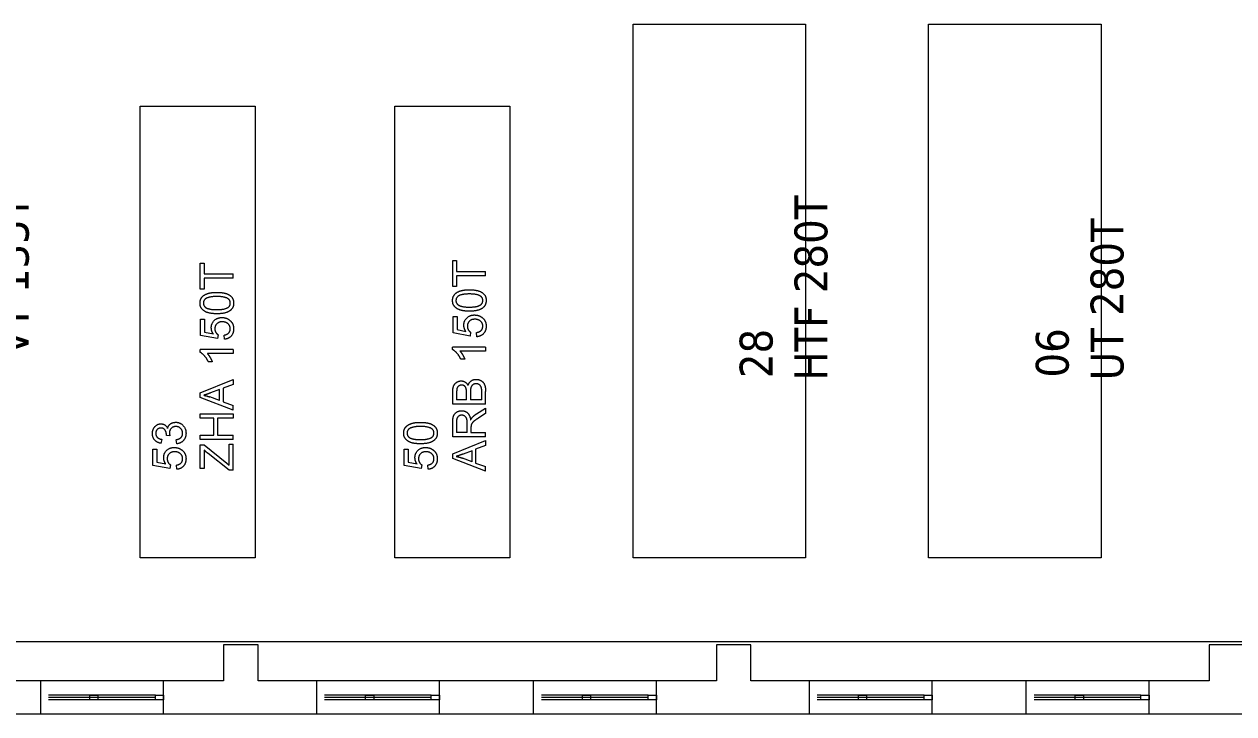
# Model space of a CAD drawing. Header units: millimetres. Extents: x 0 to 134522, y -47271 to 15049.
# Drawn here: x 90387 to 105116, y -45900 to -37500 of the extents above; entities that cross this region are included whole.
import ezdxf

# ---------------------------------------------------------------- set-up
doc = ezdxf.new("R2010")
doc.units = ezdxf.units.MM
doc.header["$MEASUREMENT"] = 0
doc.layers.add('Layer0000', color=7, linetype='Continuous', lineweight=20)

msp = doc.modelspace()

# ---------------------------------------------------------------- linework, layer by layer
at = {"layer": 'Layer0000', "color": 7, "linetype": 'Continuous', "lineweight": 5}
for p, q in [((97800, -44000), (97800, -37500)), ((97800, -37500), (99900, -37500)), ((99900, -37500), (99900, -44000)), ((101400, -44000), (101400, -37500)), ((101400, -37500), (103500, -37500)), ((103500, -37500), (103500, -44000)), ((91800, -44000), (91800, -38500)), ((91800, -38500), (93200, -38500)), ((93200, -38500), (93200, -44000)), ((94900, -44000), (94900, -38500)), ((94900, -38500), (96300, -38500)), ((96300, -38500), (96300, -44000)), ((93200, -44000), (91800, -44000)), ((96300, -44000), (94900, -44000)), ((99900, -44000), (97800, -44000)), ((103500, -44000), (101400, -44000))]:
    msp.add_line(p, q, dxfattribs=at)
at = {"layer": 'Layer0000', "color": 7, "linetype": 'Continuous', "lineweight": 20}
for p, q in [((92530, -40727), (92530, -40410)), ((92530, -40410), (92577, -40410)), ((92577, -40410), (92577, -40542)), ((95605, -40695), (95605, -40378)), ((95605, -40378), (95652, -40378)), ((95652, -40378), (95652, -40511)), ((92577, -40542), (92930, -40542)), ((92930, -40595), (92577, -40595)), ((92577, -40595), (92577, -40727)), ((92930, -40595), (92930, -40542)), ((95652, -40511), (96005, -40511)), ((96005, -40564), (95652, -40564)), ((95652, -40564), (95652, -40695)), ((96005, -40564), (96005, -40511)), ((92577, -40727), (92530, -40727)), ((95652, -40695), (95605, -40695)), ((92535, -41291), (92535, -41092)), ((92535, -41092), (92582, -41092)), ((92582, -41092), (92582, -41251)), ((95610, -41259), (95610, -41060)), ((95610, -41060), (95657, -41060)), ((95657, -41060), (95657, -41220)), ((95657, -41220), (95765, -41242)), ((92741, -41329), (92535, -41291)), ((92582, -41251), (92690, -41273)), ((92747, -41283), (92741, -41329)), ((92825, -41338), (92821, -41287)), ((95816, -41298), (95610, -41259)), ((95822, -41252), (95816, -41298)), ((95900, -41307), (95896, -41255)), ((92528, -41496), (92528, -41464)), ((92930, -41464), (92528, -41464)), ((92930, -41513), (92617, -41513)), ((92930, -41464), (92930, -41513)), ((95603, -41464), (95603, -41433)), ((96005, -41433), (95603, -41433)), ((96005, -41482), (95692, -41482)), ((96005, -41433), (96005, -41482)), ((92676, -41611), (92629, -41611)), ((95751, -41580), (95704, -41580)), ((92530, -41990), (92930, -41826)), ((92930, -41826), (92930, -41887)), ((92766, -41950), (92655, -41991)), ((92766, -42085), (92766, -41950)), ((92930, -41887), (92809, -41933)), ((92809, -41933), (92809, -42101)), ((95605, -42128), (95605, -41978)), ((95958, -42075), (95958, -41975)), ((96005, -42128), (96005, -41975)), ((92530, -42047), (92530, -41990)), ((92930, -42201), (92530, -42047)), ((92766, -42085), (92648, -42041)), ((92809, -42101), (92930, -42145)), ((95652, -41995), (95652, -42075)), ((95773, -42075), (95652, -42075)), ((95773, -42075), (95773, -41988)), ((95820, -41982), (95820, -42075)), ((95958, -42075), (95820, -42075)), ((92530, -42298), (92530, -42245)), ((92530, -42245), (92930, -42245)), ((92930, -42201), (92930, -42145)), ((92930, -42245), (92930, -42298)), ((96005, -42128), (95605, -42128)), ((95896, -42245), (96005, -42176)), ((96005, -42242), (95922, -42295)), ((96005, -42176), (96005, -42242)), ((92694, -42298), (92530, -42298)), ((92694, -42506), (92694, -42298)), ((92930, -42298), (92741, -42298)), ((92741, -42298), (92741, -42506)), ((95605, -42528), (95605, -42351)), ((95649, -42349), (95649, -42475)), ((95782, -42475), (95782, -42361)), ((95827, -42414), (95827, -42475)), ((92061, -42557), (92052, -42606)), ((92161, -42514), (92118, -42508)), ((92244, -42611), (92238, -42561)), ((92530, -42559), (92530, -42506)), ((92530, -42506), (92694, -42506)), ((92930, -42559), (92530, -42559)), ((92741, -42506), (92930, -42506)), ((92930, -42559), (92930, -42506)), ((96005, -42528), (95605, -42528)), ((95782, -42475), (95649, -42475)), ((95827, -42475), (96005, -42475)), ((96005, -42528), (96005, -42475)), ((91955, -42874), (91955, -42675)), ((91955, -42675), (92002, -42675)), ((92002, -42675), (92002, -42835)), ((92530, -42910), (92530, -42624)), ((92530, -42624), (92577, -42624)), ((92577, -42624), (92855, -42848)), ((92577, -42687), (92577, -42910)), ((92883, -42873), (92883, -42617)), ((92883, -42617), (92930, -42617)), ((92930, -42934), (92930, -42617)), ((95015, -42874), (95015, -42675)), ((95015, -42675), (95062, -42675)), ((95062, -42675), (95062, -42835)), ((95605, -42735), (96005, -42571)), ((95841, -42695), (95730, -42736)), ((95841, -42830), (95841, -42695)), ((96005, -42632), (95884, -42678)), ((95884, -42678), (95884, -42845)), ((96005, -42571), (96005, -42632)), ((92002, -42835), (92110, -42856)), ((92881, -42934), (92625, -42729)), ((92855, -42848), (92883, -42873)), ((95062, -42835), (95170, -42856)), ((95605, -42792), (95605, -42735)), ((96005, -42946), (95605, -42792)), ((95841, -42830), (95723, -42786)), ((95884, -42845), (96005, -42889)), ((92161, -42913), (91955, -42874)), ((92167, -42867), (92161, -42913)), ((92245, -42922), (92241, -42870)), ((92577, -42910), (92530, -42910)), ((92930, -42934), (92881, -42934)), ((95221, -42913), (95015, -42874)), ((95227, -42867), (95221, -42913)), ((95305, -42922), (95301, -42870)), ((96005, -42946), (96005, -42889)), ((92815, -45060), (92815, -45500)), ((93235, -45060), (92815, -45060)), ((93235, -45500), (93235, -45060)), ((98815, -45060), (98815, -45500)), ((99235, -45060), (98815, -45060)), ((99235, -45500), (99235, -45060)), ((104815, -45060), (104815, -45500)), ((105235, -45060), (104815, -45060)), ((90584, -45500), (89444, -45500)), ((90584, -45500), (90584, -45900)), ((92084, -45500), (90584, -45500)), ((92084, -45900), (92084, -45500)), ((92815, -45500), (92084, -45500)), ((93944, -45500), (93235, -45500)), ((93944, -45500), (93944, -45900)), ((95444, -45500), (93944, -45500)), ((95444, -45900), (95444, -45500)), ((96584, -45500), (95444, -45500)), ((96584, -45500), (96584, -45900)), ((98084, -45500), (96584, -45500)), ((98084, -45900), (98084, -45500)), ((98815, -45500), (98084, -45500)), ((99944, -45500), (99235, -45500)), ((99944, -45500), (99944, -45900)), ((101444, -45500), (99944, -45500)), ((101444, -45900), (101444, -45500)), ((102584, -45500), (101444, -45500)), ((102584, -45500), (102584, -45900)), ((104084, -45500), (102584, -45500)), ((104084, -45900), (104084, -45500)), ((104815, -45500), (104084, -45500)), ((91984, -45672, 600), (90684, -45672, 600)), ((91984, -45700, 600), (90684, -45700, 600)), ((91984, -45728, 600), (90684, -45728, 600)), ((91184, -45728, 600), (91184, -45672, 600)), ((91184, -45672, 600), (91284, -45672, 600)), ((91284, -45728, 600), (91184, -45728, 600)), ((91284, -45672, 600), (91284, -45728, 600)), ((91984, -45728, 600), (91984, -45672, 600)), ((91984, -45672, 600), (92084, -45672, 600)), ((92084, -45728, 600), (91984, -45728, 600)), ((92084, -45672, 600), (92084, -45728, 600)), ((95344, -45672, 600), (94044, -45672, 600)), ((95344, -45700, 600), (94044, -45700, 600)), ((95344, -45728, 600), (94044, -45728, 600)), ((94544, -45728, 600), (94544, -45672, 600)), ((94544, -45672, 600), (94644, -45672, 600)), ((94644, -45728, 600), (94544, -45728, 600)), ((94644, -45672, 600), (94644, -45728, 600)), ((95344, -45728, 600), (95344, -45672, 600)), ((95344, -45672, 600), (95444, -45672, 600)), ((95444, -45728, 600), (95344, -45728, 600)), ((95444, -45672, 600), (95444, -45728, 600)), ((97984, -45672, 600), (96684, -45672, 600)), ((97984, -45700, 600), (96684, -45700, 600)), ((97984, -45728, 600), (96684, -45728, 600)), ((97184, -45728, 600), (97184, -45672, 600)), ((97184, -45672, 600), (97284, -45672, 600)), ((97284, -45728, 600), (97184, -45728, 600)), ((97284, -45672, 600), (97284, -45728, 600)), ((97984, -45728, 600), (97984, -45672, 600)), ((97984, -45672, 600), (98084, -45672, 600)), ((98084, -45728, 600), (97984, -45728, 600)), ((98084, -45672, 600), (98084, -45728, 600)), ((101344, -45672, 600), (100044, -45672, 600)), ((101344, -45700, 600), (100044, -45700, 600)), ((101344, -45728, 600), (100044, -45728, 600)), ((100544, -45728, 600), (100544, -45672, 600)), ((100544, -45672, 600), (100644, -45672, 600)), ((100644, -45728, 600), (100544, -45728, 600)), ((100644, -45672, 600), (100644, -45728, 600)), ((101344, -45728, 600), (101344, -45672, 600)), ((101344, -45672, 600), (101444, -45672, 600)), ((101444, -45728, 600), (101344, -45728, 600)), ((101444, -45672, 600), (101444, -45728, 600)), ((103984, -45672, 600), (102684, -45672, 600)), ((103984, -45700, 600), (102684, -45700, 600)), ((103984, -45728, 600), (102684, -45728, 600)), ((103184, -45728, 600), (103184, -45672, 600)), ((103184, -45672, 600), (103284, -45672, 600)), ((103284, -45728, 600), (103184, -45728, 600)), ((103284, -45672, 600), (103284, -45728, 600)), ((103984, -45728, 600), (103984, -45672, 600)), ((103984, -45672, 600), (104084, -45672, 600)), ((104084, -45728, 600), (103984, -45728, 600)), ((104084, -45672, 600), (104084, -45728, 600)), ((89444, -45900), (90584, -45900)), ((90584, -45900), (92084, -45900)), ((92084, -45900), (93944, -45900)), ((93944, -45900), (95444, -45900)), ((95444, -45900), (96584, -45900)), ((96584, -45900), (98084, -45900)), ((98084, -45900), (99944, -45900)), ((99944, -45900), (101444, -45900)), ((101444, -45900), (102584, -45900)), ((102584, -45900), (104084, -45900)), ((104084, -45900), (105724, -45900))]:
    msp.add_line(p, q, dxfattribs=at)
at = {"layer": 'Layer0000', "color": 5, "linetype": 'Continuous', "lineweight": 20, "true_color": 0x0000ff}
msp.add_line((69685, -45021), (116465, -45021), dxfattribs=at)
at = {"layer": 'Layer0000', "color": 7, "linetype": 'Continuous', "lineweight": 20}
for points, knots in [([(92528, -40897), (92528, -40865), (92554, -40816), (92603, -40785), (92673, -40767), (92733, -40767)], [0, 0, 0, 0.188451, 0.433066, 0.715148, 1, 1, 1]), ([(92733, -40767), (92803, -40767), (92890, -40795), (92937, -40853), (92937, -40897)], [0, 0, 0, 0.36263, 0.734354, 1, 1, 1]), ([(95603, -40866), (95603, -40833), (95629, -40785), (95678, -40753), (95748, -40735), (95808, -40735)], [0, 0, 0, 0.188451, 0.433066, 0.715148, 1, 1, 1]), ([(95808, -40786), (95709, -40786), (95644, -40832), (95644, -40866)], [0, 0, 0, 0.610092, 1, 1, 1]), ([(95808, -40735), (95878, -40735), (95965, -40764), (96012, -40822), (96012, -40866)], [0, 0, 0, 0.36263, 0.734354, 1, 1, 1]), ([(95971, -40866), (95971, -40832), (95906, -40786), (95808, -40786)], [0, 0, 0, 0.389829, 1, 1, 1]), ([(92733, -41027), (92662, -41027), (92575, -40998), (92528, -40941), (92528, -40897)], [0, 0, 0, 0.363966, 0.735416, 1, 1, 1]), ([(92733, -40817), (92634, -40817), (92569, -40863), (92569, -40897)], [0, 0, 0, 0.610092, 1, 1, 1]), ([(92896, -40897), (92896, -40863), (92831, -40817), (92733, -40817)], [0, 0, 0, 0.389829, 1, 1, 1]), ([(92733, -40977), (92831, -40977), (92896, -40931), (92896, -40897)], [0, 0, 0, 0.610704, 1, 1, 1]), ([(95808, -40996), (95737, -40996), (95650, -40967), (95603, -40909), (95603, -40866)], [0, 0, 0, 0.363966, 0.735416, 1, 1, 1]), ([(95808, -40946), (95906, -40946), (95971, -40899), (95971, -40866)], [0, 0, 0, 0.610704, 1, 1, 1]), ([(92665, -41197), (92665, -41145), (92737, -41073), (92794, -41073)], [0, 0, 0, 0.49261, 1, 1, 1]), ([(95740, -41166), (95740, -41114), (95812, -41042), (95869, -41042)], [0, 0, 0, 0.49261, 1, 1, 1]), ([(95874, -41094), (95832, -41094), (95783, -41141), (95783, -41179)], [0, 0, 0, 0.508857, 1, 1, 1]), ([(95971, -41178), (95971, -41143), (95918, -41094), (95874, -41094)], [0, 0, 0, 0.480588, 1, 1, 1]), ([(92799, -41125), (92757, -41125), (92708, -41172), (92708, -41210)], [0, 0, 0, 0.508857, 1, 1, 1]), ([(92708, -41210), (92708, -41234), (92730, -41272), (92747, -41283)], [0, 0, 0, 0.51281, 1, 1, 1]), ([(92896, -41210), (92896, -41174), (92843, -41125), (92799, -41125)], [0, 0, 0, 0.480588, 1, 1, 1]), ([(92821, -41287), (92859, -41281), (92896, -41239), (92896, -41210)], [0, 0, 0, 0.523897, 1, 1, 1]), ([(92937, -41210), (92937, -41264), (92876, -41333), (92825, -41338)], [0, 0, 0, 0.506654, 1, 1, 1]), ([(95783, -41179), (95783, -41203), (95805, -41241), (95822, -41252)], [0, 0, 0, 0.51281, 1, 1, 1]), ([(95896, -41255), (95934, -41249), (95971, -41208), (95971, -41178)], [0, 0, 0, 0.523897, 1, 1, 1]), ([(96012, -41178), (96012, -41233), (95951, -41302), (95900, -41307)], [0, 0, 0, 0.506654, 1, 1, 1]), ([(92629, -41611), (92609, -41570), (92554, -41508), (92528, -41496)], [0, 0, 0, 0.534621, 1, 1, 1]), ([(92617, -41513), (92634, -41531), (92668, -41588), (92676, -41611)], [0, 0, 0, 0.500219, 1, 1, 1]), ([(95704, -41580), (95684, -41539), (95629, -41477), (95603, -41464)], [0, 0, 0, 0.534621, 1, 1, 1]), ([(95692, -41482), (95709, -41499), (95743, -41557), (95751, -41580)], [0, 0, 0, 0.500219, 1, 1, 1]), ([(95792, -41901), (95803, -41865), (95854, -41826), (95889, -41826)], [0, 0, 0, 0.507171, 1, 1, 1]), ([(95889, -41826), (95917, -41826), (95965, -41849), (95992, -41884), (96005, -41937), (96005, -41975)], [0, 0, 0, 0.221457, 0.484958, 0.749856, 1, 1, 1]), ([(95605, -41978), (95605, -41932), (95629, -41876), (95680, -41845), (95707, -41845)], [0, 0, 0, 0.339428, 0.722267, 1, 1, 1]), ([(95714, -41897), (95694, -41897), (95663, -41916), (95652, -41952), (95652, -41995)], [0, 0, 0, 0.266592, 0.61582, 1, 1, 1]), ([(95707, -41845), (95733, -41845), (95778, -41873), (95792, -41901)], [0, 0, 0, 0.482517, 1, 1, 1]), ([(95768, -41938), (95762, -41918), (95735, -41897), (95714, -41897)], [0, 0, 0, 0.500242, 1, 1, 1]), ([(95889, -41880), (95867, -41880), (95834, -41903), (95820, -41944), (95820, -41982)], [0, 0, 0, 0.276163, 0.642477, 1, 1, 1]), ([(95956, -41939), (95953, -41921), (95937, -41896), (95908, -41880), (95889, -41880)], [0, 0, 0, 0.293288, 0.676973, 1, 1, 1]), ([(95605, -42351), (95605, -42297), (95627, -42242), (95681, -42208), (95714, -42208)], [0, 0, 0, 0.339118, 0.709523, 1, 1, 1]), ([(95714, -42263), (95686, -42263), (95649, -42304), (95649, -42349)], [0, 0, 0, 0.45602, 1, 1, 1]), ([(95714, -42208), (95757, -42208), (95815, -42264), (95823, -42321)], [0, 0, 0, 0.470243, 1, 1, 1]), ([(95782, -42361), (95782, -42325), (95767, -42284), (95734, -42263), (95714, -42263)], [0, 0, 0, 0.360791, 0.735092, 1, 1, 1]), ([(91948, -42485), (91948, -42453), (91976, -42397), (92025, -42368), (92052, -42368)], [0, 0, 0, 0.318449, 0.717428, 1, 1, 1]), ([(92051, -42419), (92024, -42419), (91989, -42455), (91989, -42484)], [0, 0, 0, 0.493943, 1, 1, 1]), ([(92118, -42500), (92118, -42469), (92085, -42419), (92051, -42419)], [0, 0, 0, 0.492638, 1, 1, 1]), ([(92052, -42368), (92078, -42368), (92121, -42396), (92133, -42423)], [0, 0, 0, 0.486959, 1, 1, 1]), ([(92133, -42423), (92142, -42388), (92193, -42349), (92232, -42349)], [0, 0, 0, 0.494283, 1, 1, 1]), ([(92233, -42401), (92199, -42401), (92155, -42445), (92155, -42479)], [0, 0, 0, 0.499291, 1, 1, 1]), ([(92232, -42349), (92284, -42349), (92357, -42425), (92357, -42483)], [0, 0, 0, 0.490678, 1, 1, 1]), ([(92316, -42483), (92316, -42448), (92268, -42401), (92233, -42401)], [0, 0, 0, 0.498007, 1, 1, 1]), ([(95008, -42480), (95008, -42448), (95034, -42400), (95083, -42368), (95153, -42350), (95213, -42350)], [0, 0, 0, 0.188451, 0.433066, 0.715148, 1, 1, 1]), ([(95213, -42400), (95114, -42400), (95049, -42447), (95049, -42481)], [0, 0, 0, 0.610092, 1, 1, 1]), ([(95213, -42350), (95283, -42350), (95370, -42379), (95417, -42436), (95417, -42480)], [0, 0, 0, 0.36263, 0.734354, 1, 1, 1]), ([(95376, -42480), (95376, -42447), (95311, -42400), (95213, -42400)], [0, 0, 0, 0.389829, 1, 1, 1]), ([(95922, -42295), (95886, -42318), (95848, -42348), (95832, -42372), (95829, -42384)], [0, 0, 0, 0.4372, 0.804545, 1, 1, 1]), ([(92052, -42606), (92003, -42597), (91948, -42533), (91948, -42485)], [0, 0, 0, 0.505134, 1, 1, 1]), ([(91989, -42484), (91989, -42513), (92025, -42551), (92061, -42557)], [0, 0, 0, 0.477128, 1, 1, 1]), ([(92238, -42561), (92280, -42553), (92316, -42512), (92316, -42483)], [0, 0, 0, 0.536908, 1, 1, 1]), ([(92357, -42483), (92357, -42536), (92294, -42606), (92244, -42611)], [0, 0, 0, 0.504284, 1, 1, 1]), ([(95213, -42611), (95142, -42611), (95055, -42582), (95008, -42524), (95008, -42480)], [0, 0, 0, 0.363966, 0.735416, 1, 1, 1]), ([(95213, -42560), (95311, -42560), (95376, -42514), (95376, -42480)], [0, 0, 0, 0.610704, 1, 1, 1]), ([(92085, -42781), (92085, -42728), (92157, -42656), (92214, -42656)], [0, 0, 0, 0.49261, 1, 1, 1]), ([(92219, -42708), (92177, -42708), (92128, -42756), (92128, -42794)], [0, 0, 0, 0.508857, 1, 1, 1]), ([(92316, -42793), (92316, -42758), (92263, -42708), (92219, -42708)], [0, 0, 0, 0.480588, 1, 1, 1]), ([(95145, -42781), (95145, -42728), (95217, -42656), (95274, -42656)], [0, 0, 0, 0.49261, 1, 1, 1]), ([(95279, -42708), (95237, -42708), (95188, -42756), (95188, -42794)], [0, 0, 0, 0.508857, 1, 1, 1]), ([(95376, -42793), (95376, -42758), (95323, -42708), (95279, -42708)], [0, 0, 0, 0.480588, 1, 1, 1]), ([(92128, -42794), (92128, -42818), (92150, -42856), (92167, -42867)], [0, 0, 0, 0.51281, 1, 1, 1]), ([(92241, -42870), (92279, -42864), (92316, -42823), (92316, -42793)], [0, 0, 0, 0.523897, 1, 1, 1]), ([(92357, -42793), (92357, -42848), (92296, -42917), (92245, -42922)], [0, 0, 0, 0.506654, 1, 1, 1]), ([(95188, -42794), (95188, -42818), (95210, -42856), (95227, -42867)], [0, 0, 0, 0.51281, 1, 1, 1]), ([(95301, -42870), (95339, -42864), (95376, -42823), (95376, -42793)], [0, 0, 0, 0.523897, 1, 1, 1]), ([(95417, -42793), (95417, -42848), (95356, -42917), (95305, -42922)], [0, 0, 0, 0.506654, 1, 1, 1])]:
    msp.add_open_spline(points, degree=2, knots=knots, dxfattribs=at)
for points in [[(92569, -40897), (92569, -40931), (92598, -40952)], [(92937, -40897), (92937, -40955), (92895, -40988)], [(95644, -40866), (95644, -40900), (95673, -40920)], [(95673, -40920), (95709, -40946), (95808, -40946)], [(96012, -40866), (96012, -40923), (95970, -40956)], [(92598, -40952), (92634, -40977), (92733, -40977)], [(92895, -40988), (92845, -41027), (92733, -41027)], [(92794, -41073), (92849, -41073), (92888, -41105)], [(95970, -40956), (95920, -40996), (95808, -40996)], [(95869, -41042), (95924, -41042), (95963, -41073)], [(95963, -41073), (96012, -41112), (96012, -41178)], [(92690, -41273), (92665, -41237), (92665, -41197)], [(92888, -41105), (92937, -41143), (92937, -41210)], [(95765, -41242), (95740, -41206), (95740, -41166)], [(95773, -41988), (95773, -41953), (95768, -41938)], [(95958, -41975), (95958, -41949), (95956, -41939)], [(92655, -41991), (92605, -42011), (92572, -42020)], [(92572, -42020), (92611, -42027), (92648, -42041)], [(95843, -42289), (95864, -42266), (95896, -42245)], [(95823, -42321), (95833, -42300), (95843, -42289)], [(95829, -42384), (95827, -42393), (95827, -42414)], [(92118, -42508), (92118, -42503), (92118, -42500)], [(92155, -42479), (92155, -42493), (92161, -42514)], [(95049, -42481), (95049, -42515), (95078, -42535)], [(95078, -42535), (95114, -42560), (95213, -42560)], [(95417, -42480), (95417, -42538), (95375, -42571)], [(92214, -42656), (92269, -42656), (92308, -42688)], [(92308, -42688), (92357, -42726), (92357, -42793)], [(92625, -42729), (92597, -42707), (92577, -42687)], [(95375, -42571), (95325, -42611), (95213, -42611)], [(95274, -42656), (95329, -42656), (95368, -42688)], [(95368, -42688), (95417, -42726), (95417, -42793)], [(92110, -42856), (92085, -42820), (92085, -42781)], [(95170, -42856), (95145, -42820), (95145, -42781)], [(95730, -42736), (95680, -42755), (95647, -42765)], [(95647, -42765), (95686, -42772), (95723, -42786)]]:
    msp.add_open_spline(points, degree=2, dxfattribs=at)

# ---------------------------------------------------------------- texts
at = {"layer": 'Layer0000', "color": 7, "linetype": 'Continuous', "lineweight": -3, "char_height": 400, "attachment_point": 1, "rotation": 90}
for s, insert in [('\\pxsm0.625;\\T1;\\W1;{\\l\\fTahoma|b0;VT 135T}', (90041, -41538)), ('\\pxsm0.625;\\T1;\\W1;{\\l\\fTahoma|b0;HTF 280T}', (99766, -41841)), ('\\pxsm0.625;\\T1;\\W1;{\\l\\fTahoma|b0;UT 280T}', (103372, -41837)), ('\\pxsm0.625;\\T1;\\W1;{\\l\\fTahoma|b0;06}', (102705, -41804)), ('\\pxsm0.625;\\T1;\\W1;{\\l\\fTahoma|b0;28}', (99099, -41811))]:
    msp.add_mtext(s, dxfattribs=dict(at, insert=insert))

doc.saveas('drawing.dxf')
